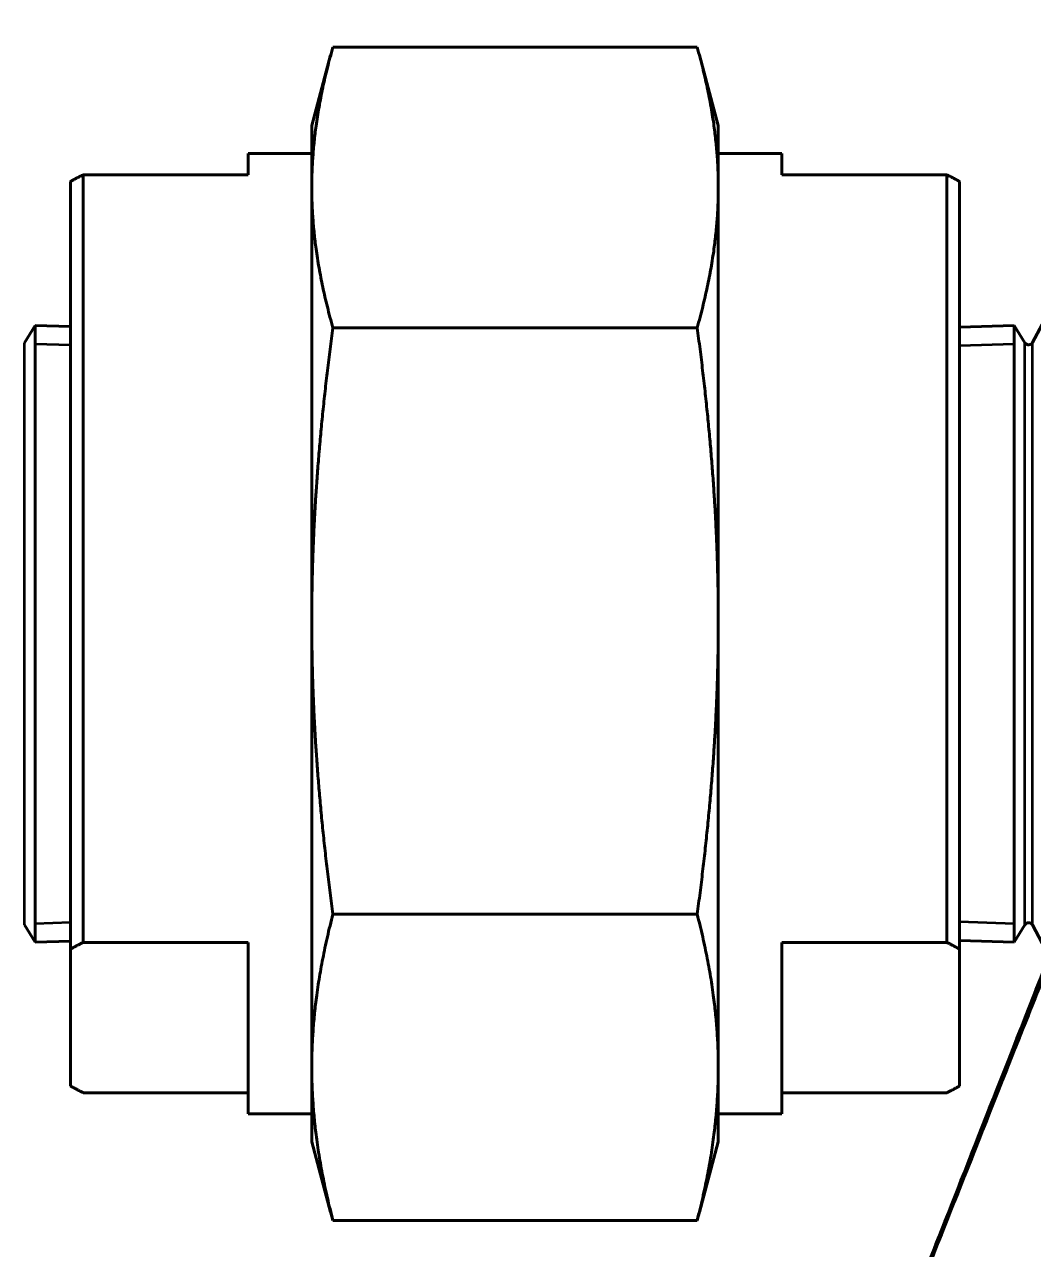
# Model space of a CAD drawing. Header units: millimetres. Extents: x 0 to 11890, y 0 to 8410.
# Drawn here: x 2865.1 to 2944.4, y 5911.2 to 6007.6 of the extents above; entities that cross this region are included whole.
import ezdxf

# ---------------------------------------------------------------- set-up
doc = ezdxf.new("R2010")
doc.units = ezdxf.units.MM
doc.header["$LTSCALE"] = 10
for name, color, linetype, lineweight in [('가시적인 것(ISO)', 3, 'Continuous', 40), ('가시적인 좁은 것(ISO)', 3, 'Continuous', 35), ('치수(ISO)', 2, 'Continuous', 25)]:
    doc.layers.add(name, color=color, linetype=linetype, lineweight=lineweight)
doc.styles.add('치수 텍스트_PSTEK_POSCO', font='isocp.shx')
doc.dimstyles.new('치수_PSTEK_POSCO', dxfattribs={"dimscale": 10, "dimtxt": 3, "dimasz": 2, "dimexe": 2, "dimexo": 2.5, "dimgap": 1, "dimtad": 1, "dimrnd": 1e-08, "dimdsep": 46, "dimtxsty": '치수 텍스트_PSTEK_POSCO', "dimcen": 0.09, "dimdle": 10, "dimclrd": 7, "dimclre": 7, "dimclrt": 2, "dimadec": 1, "dimazin": 2, "dimtfac": 1, "dimtmove": 0, "dimatfit": 3, "dimfxl": 0, "dimtolj": 1, "dimlwd": -1, "dimlwe": -1, "dimarcsym": 0})

# ---------------------------------------------------------------- blocks, each defined once
blk = doc.blocks.new('*D36')
at = {"layer": 'Defpoints', "color": 0}
for p in [(2184.826, 6147.597), (4568.326, 5027.597), (4568.326, 4750.469)]:
    blk.add_point(p, dxfattribs=at)
at = {"layer": '치수(ISO)', "color": 7}
for p, q in [((2184.826, 6097.597), (2184.826, 4710.469)), ((4568.326, 4977.597), (4568.326, 4710.469)), ((2224.826, 4750.469), (4528.326, 4750.469))]:
    blk.add_line(p, q, dxfattribs=at)
for points in [[(2224.826, 4757.136), (2224.826, 4743.803), (2184.826, 4750.469)], [(4528.326, 4757.136), (4528.326, 4743.803), (4568.326, 4750.469)]]:
    blk.add_solid(points, dxfattribs=at)
at = {"layer": '치수(ISO)', "color": 2, "insert": (3269.572, 4800.475), "char_height": 60, "attachment_point": 4, "style": '치수 텍스트_PSTEK_POSCO'}
blk.add_mtext('\\A1;2383.5', dxfattribs=at)
blk = doc.blocks.new('*D38')
at = {"layer": 'Defpoints', "color": 0}
for p in [(1765.948, 6579.597), (2998.826, 6579.597), (2543.826, 5809.597)]:
    blk.add_point(p, dxfattribs=at)
at = {"layer": '치수(ISO)', "color": 7}
for p, q in [((2948.826, 6579.597), (1725.948, 6579.597)), ((1765.948, 5849.597), (1765.948, 6539.597))]:
    blk.add_line(p, q, dxfattribs=at)
for points in [[(1759.281, 6539.597), (1772.614, 6539.597), (1765.948, 6579.597)], [(1759.281, 5849.597), (1772.614, 5849.597), (1765.948, 5809.597)]]:
    blk.add_solid(points, dxfattribs=at)
at = {"layer": '치수(ISO)', "color": 2, "insert": (1715.948, 6140.573), "char_height": 60, "attachment_point": 4, "rotation": 90, "style": '치수 텍스트_PSTEK_POSCO'}
blk.add_mtext('\\A1;770', dxfattribs=at)
blk = doc.blocks.new('*D39')
at = {"layer": 'Defpoints', "color": 0}
for p in [(2406.826, 7439.597), (1606.826, 5027.597), (4228.326, 5027.597)]:
    blk.add_point(p, dxfattribs=at)
at = {"layer": '치수(ISO)', "color": 7}
for p, q in [((2356.826, 7439.597), (1566.826, 7439.597)), ((1606.826, 7399.597), (1606.826, 5067.597)), ((4178.326, 5027.597), (1566.826, 5027.597))]:
    blk.add_line(p, q, dxfattribs=at)
for points in [[(1600.16, 7399.597), (1613.493, 7399.597), (1606.826, 7439.597)], [(1600.16, 5067.597), (1613.493, 5067.597), (1606.826, 5027.597)]]:
    blk.add_solid(points, dxfattribs=at)
at = {"layer": '치수(ISO)', "color": 2, "insert": (1556.821, 6159.033), "char_height": 60, "attachment_point": 4, "rotation": 90, "style": '치수 텍스트_PSTEK_POSCO'}
blk.add_mtext('\\A1;2412', dxfattribs=at)
blk = doc.blocks.new('*D40')
at = {"layer": 'Defpoints', "color": 0}
for p in [(1930.089, 6189.597), (2082.046, 6189.597), (3210.826, 4301.59)]:
    blk.add_point(p, dxfattribs=at)
at = {"layer": '치수(ISO)', "color": 7}
for p, q in [((2032.046, 6189.597), (1890.089, 6189.597)), ((1930.089, 4341.59), (1930.089, 6149.597)), ((3160.826, 4301.59), (1890.089, 4301.59))]:
    blk.add_line(p, q, dxfattribs=at)
for points in [[(1923.422, 6149.597), (1936.756, 6149.597), (1930.089, 6189.597)], [(1923.422, 4341.59), (1936.756, 4341.59), (1930.089, 4301.59)]]:
    blk.add_solid(points, dxfattribs=at)
at = {"layer": '치수(ISO)', "color": 2, "insert": (1880.089, 5131.594), "char_height": 60, "attachment_point": 4, "rotation": 90, "style": '치수 텍스트_PSTEK_POSCO'}
blk.add_mtext('\\A1;1888.01', dxfattribs=at)

msp = doc.modelspace()

# ---------------------------------------------------------------- linework, layer by layer
at = {"layer": '가시적인 것(ISO)'}
for p, q in [((2918.055, 6005.771), (2889.371, 6005.771)), ((2887.713, 5999.597), (2889.198, 6005.139)), ((2919.713, 5999.597), (2918.228, 6005.139)), ((2887.713, 5999.597), (2887.713, 5994.729)), ((2919.713, 5999.597), (2919.713, 5994.729)), ((2882.713, 5995.722), (2882.713, 5997.397)), ((2887.713, 5997.397), (2882.713, 5997.397)), ((2924.713, 5997.397), (2919.713, 5997.397)), ((2924.713, 5997.397), (2924.713, 5995.722)), ((2868.713, 5995.194), (2868.713, 5934.769)), ((2882.713, 5995.722), (2869.713, 5995.722)), ((2869.713, 5995.722), (2869.713, 5935.298)), ((2937.713, 5995.722), (2924.713, 5995.722)), ((2937.713, 5995.722), (2937.713, 5935.298)), ((2938.713, 5995.194), (2938.713, 5934.769)), ((2887.713, 5994.729), (2887.713, 5960.601)), ((2919.713, 5994.729), (2919.713, 5960.601)), ((2865.096, 5982.501), (2865.947, 5983.873)), ((2865.947, 5935.321), (2865.947, 5983.873)), ((2868.713, 5983.787), (2865.947, 5983.873)), ((2865.947, 5935.321), (2865.947, 5983.873)), ((2889.371, 5983.688), (2918.055, 5983.688)), ((2938.713, 5983.739), (2943.005, 5983.873)), ((2943.005, 5935.321), (2943.005, 5983.873)), ((2943.856, 5982.501), (2943.005, 5983.873)), ((2943.005, 5935.321), (2943.005, 5983.873)), ((2944.45, 5982.52), (2945.213, 5983.943)), ((2887.713, 5960.601), (2887.713, 5925.469)), ((2919.713, 5960.601), (2919.713, 5925.469)), ((2918.055, 5937.515), (2889.371, 5937.515)), ((2865.096, 5936.693), (2865.947, 5935.321)), ((2943.856, 5936.693), (2943.005, 5935.321)), ((2944.45, 5936.674), (2945.213, 5935.251)), ((2868.713, 5935.408), (2865.947, 5935.321)), ((2869.713, 5935.298), (2882.713, 5935.298)), ((2882.713, 5921.797), (2882.713, 5935.298)), ((2924.713, 5935.298), (2924.713, 5921.797)), ((2924.713, 5935.298), (2937.713, 5935.298)), ((2938.713, 5935.456), (2943.005, 5935.321)), ((2868.713, 5924.001), (2868.713, 5934.769)), ((2938.713, 5934.769), (2938.713, 5924.001)), ((2887.713, 5925.469), (2887.713, 5919.597)), ((2919.713, 5925.469), (2919.713, 5919.597)), ((2882.713, 5923.472), (2869.713, 5923.472)), ((2937.713, 5923.472), (2924.713, 5923.472)), ((2887.713, 5921.797), (2882.713, 5921.797)), ((2924.713, 5921.797), (2919.713, 5921.797)), ((2887.713, 5919.597), (2889.198, 5914.055)), ((2919.713, 5919.597), (2918.228, 5914.055)), ((2918.055, 5913.424), (2889.371, 5913.424))]:
    msp.add_line(p, q, dxfattribs=at)
for centre, start, end in [((2944.147, 5982.682), 211.8, 331.8), ((2944.147, 5936.512), 28.2, 148.2)]:
    msp.add_arc(centre, 0.343, start, end, dxfattribs=at)
for points, weights in [([(2887.713, 5994.729), (2887.713, 5999.854), (2889.371, 6005.771)], [1, 1.04314139574, 1.01001874936]), ([(2918.055, 6005.771), (2919.713, 5999.854), (2919.713, 5994.729)], [1.01001874936, 1.04314139574, 1]), ([(2869.713, 5995.722), (2869.189, 5995.454), (2868.713, 5995.194)], [1, 1.00031388937, 1]), ([(2938.713, 5995.194), (2938.236, 5995.454), (2937.713, 5995.722)], [1, 1.00031388937, 1]), ([(2889.371, 5983.688), (2887.713, 5989.605), (2887.713, 5994.729)], [1.01001874936, 1.04314139574, 1]), ([(2919.713, 5994.729), (2919.713, 5989.605), (2918.055, 5983.688)], [1, 1.04314139574, 1.01001874936]), ([(2965.713, 5984.894), (2896.38, 5808.849), (2966.015, 5984.894)], [1.18932160588, 1.18932160588, 1.10762186493]), ([(2887.713, 5960.601), (2887.713, 5971.316), (2889.371, 5983.688)], [1, 1.04314139574, 1.01001874936]), ([(2918.055, 5983.688), (2919.713, 5971.316), (2919.713, 5960.601)], [1.01001874936, 1.04314139574, 1]), ([(2889.371, 5937.515), (2887.713, 5949.887), (2887.713, 5960.601)], [1.01001874936, 1.04314139574, 1]), ([(2919.713, 5960.601), (2919.713, 5949.887), (2918.055, 5937.515)], [1, 1.04314139574, 1.01001874936]), ([(2887.713, 5925.469), (2887.713, 5931.059), (2889.371, 5937.515)], [1, 1.04314139574, 1.01001874936]), ([(2918.055, 5937.515), (2919.713, 5931.059), (2919.713, 5925.469)], [1.01001874936, 1.04314139574, 1]), ([(2868.713, 5934.769), (2869.189, 5935.03), (2869.713, 5935.298)], [1, 1.00031388937, 1]), ([(2937.713, 5935.298), (2938.236, 5935.03), (2938.713, 5934.769)], [1, 1.00031388937, 1]), ([(2965.713, 5934.3), (2896.38, 5759.646), (2966.015, 5934.3)], [1.18932160588, 1.18932160588, 1.10762186493]), ([(2889.371, 5913.424), (2887.713, 5919.879), (2887.713, 5925.469)], [1.01001874936, 1.04314139574, 1]), ([(2919.713, 5925.469), (2919.713, 5919.879), (2918.055, 5913.424)], [1, 1.04314139574, 1.01001874936]), ([(2869.713, 5923.472), (2869.189, 5923.74), (2868.713, 5924.001)], [1, 1.00031388937, 1]), ([(2938.713, 5924.001), (2938.236, 5923.74), (2937.713, 5923.472)], [1, 1.00031388937, 1]), ([(2889.198, 5914.055), (2889.282, 5913.741), (2889.371, 5913.424)], [1.01326301726, 1.01174438243, 1.01001874936]), ([(2918.055, 5913.424), (2918.144, 5913.741), (2918.228, 5914.055)], [1.01001874936, 1.01174438243, 1.01326301726])]:
    msp.add_rational_spline(points, weights, degree=2, dxfattribs=at)
at = {"layer": '가시적인 좁은 것(ISO)'}
for p, q in [((2865.096, 5936.693), (2865.096, 5982.501)), ((2868.713, 5982.307), (2865.947, 5982.394)), ((2943.005, 5982.394), (2938.713, 5982.259)), ((2943.856, 5936.693), (2943.856, 5982.501)), ((2944.45, 5936.674), (2944.45, 5982.52)), ((2865.947, 5936.8), (2868.713, 5936.887)), ((2938.713, 5936.935), (2943.005, 5936.8))]:
    msp.add_line(p, q, dxfattribs=at)

# ---------------------------------------------------------------- dimensions: what is measured, and where the dimension line sits
at = {"layer": '치수(ISO)', "color": 7}
for base, p1, p2, angle, override, picture, middle in [((1606.826, 5027.597), (2406.826, 7439.597), (4228.326, 5027.597), 90, {"dimscale": 20, "dimtofl": 0, "dimatfit": 1}, '*D39', (1606.826, 6233.597)), ((1765.948, 6579.597), (2543.826, 5809.597), (2998.826, 6579.597), 90, {"dimscale": 20, "dimse1": 1, "dimtofl": 0, "dimatfit": 1}, '*D38', (1765.948, 6194.597)), ((1930.089, 6189.597), (3210.826, 4301.59), (2082.046, 6189.597), 270, {"dimscale": 20, "dimtofl": 0, "dimatfit": 1}, '*D40', (1930.089, 5245.594)), ((4568.326, 4750.469), (2184.826, 6147.597), (4568.326, 5027.597), 180, {"dimscale": 20, "dimse1": 0, "dimtofl": 0, "dimatfit": 1}, '*D36', (3376.576, 4750.469))]:
    dim = msp.add_linear_dim(base=base, p1=p1, p2=p2, angle=angle, dimstyle='치수_PSTEK_POSCO', override=override, dxfattribs=at)
    dim.commit()
    dim.dimension.update_dxf_attribs({"geometry": picture, "text_midpoint": middle, "dimtype": 160})

doc.saveas('drawing.dxf')
